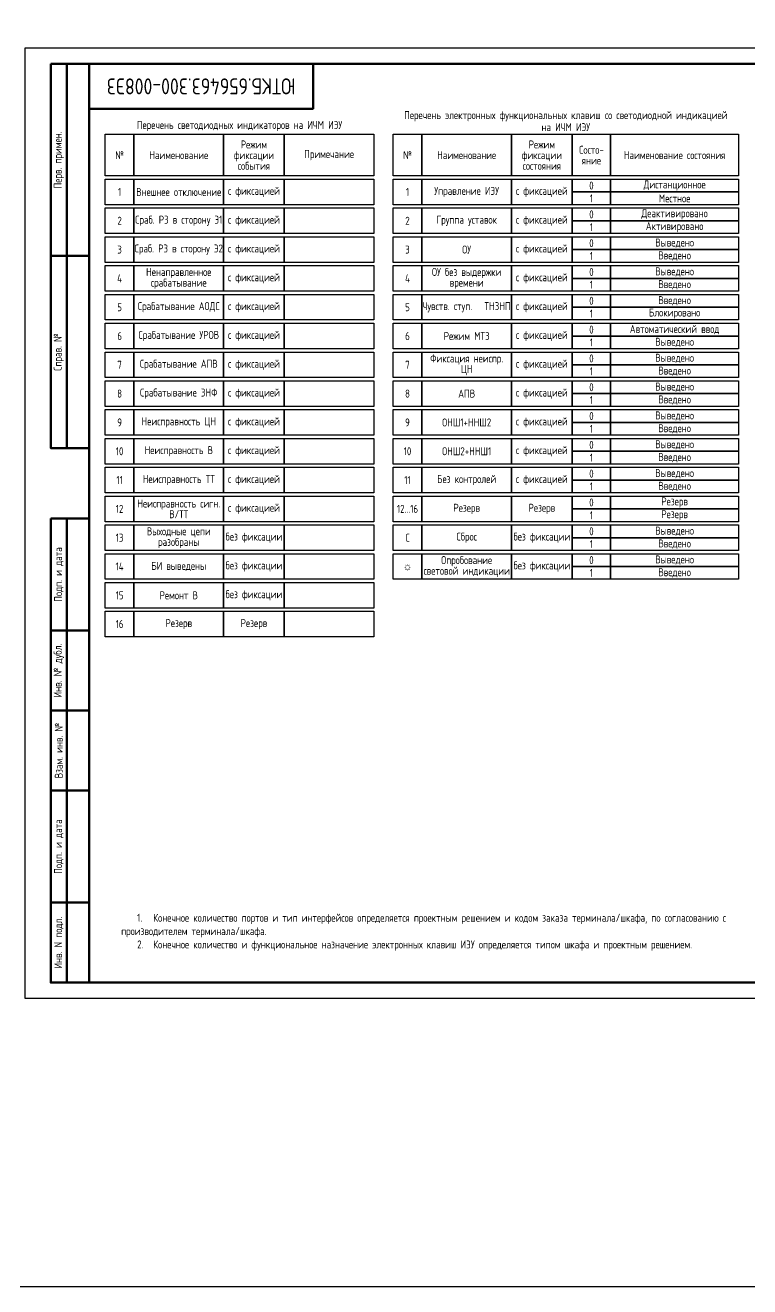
# Model space of a CAD drawing. Header units: millimetres. Extents: x -774 to 2891, y -90 to 618.
# Drawn here: x 0 to 226.5, y -90 to 304.1 of the extents above; entities that cross this region are included whole.
import ezdxf

# ---------------------------------------------------------------- set-up
doc = ezdxf.new("R2010")
doc.units = ezdxf.units.MM
doc.styles.add('Gost_type_A', font='GOST_0.TTF')

# ---------------------------------------------------------------- blocks, each defined once
blk = doc.blocks.new('Штамп угловой верхний')
at = {"lineweight": 50}
blk.add_lwpolyline([(0, 0), (70, 0), (70, -14), (0, -14)], close=True, dxfattribs=at)
blk = doc.blocks.new('Формат_А3')
blk.add_lwpolyline([(-420, 297), (0, 297), (0, 0), (-420, 0)], close=True)
at = {"lineweight": 50}
blk.add_lwpolyline([(-400, 292), (-5, 292), (-5, 5), (-400, 5)], close=True, dxfattribs=at)
blk = doc.blocks.new('Штамп левый верхний')
at = {"lineweight": 50}
for points in [[(-12, 0), (-7, 0), (-7, -60), (-12, -60)], [(-7, 0), (0, 0), (0, -60), (-7, -60)], [(-12, -60), (-7, -60), (-7, -120), (-12, -120)], [(-7, -60), (0, -60), (0, -120), (-7, -120)]]:
    blk.add_lwpolyline(points, close=True, dxfattribs=at)
at = {"char_height": 2.5, "width": 60, "attachment_point": 5, "rotation": 90, "style": 'Gost_type_A'}
for s, insert in [('Перв. примен.', (-9.5, -30)), ('Справ. №', (-9.5, -90))]:
    blk.add_mtext(s, dxfattribs=dict(at, insert=insert))
blk = doc.blocks.new('Штамп левый нижний')
at = {"lineweight": 50}
for points in [[(-12, 145), (-7, 145), (-7, 110), (-12, 110)], [(-7, 145), (0, 145), (0, 110), (-7, 110)], [(-12, 110), (-7, 110), (-7, 85), (-12, 85)], [(-7, 110), (0, 110), (0, 85), (-7, 85)], [(-12, 85), (-7, 85), (-7, 60), (-12, 60)], [(-7, 85), (0, 85), (0, 60), (-7, 60)], [(-12, 60), (-7, 60), (-7, 25), (-12, 25)], [(-7, 60), (0, 60), (0, 25), (-7, 25)], [(-12, 25), (-7, 25), (-7, 0), (-12, 0)], [(-7, 25), (0, 25), (0, 0), (-7, 0)]]:
    blk.add_lwpolyline(points, close=True, dxfattribs=at)
at = {"char_height": 2.5, "attachment_point": 5, "rotation": 90, "style": 'Gost_type_A'}
for s, insert, width in [('Подп. и дата', (-9.5, 127.5), 35), ('Инв. № дубл.', (-9.5, 97.5), 25), ('Взам. инв. №', (-9.5, 72.5), 25), ('Подп. и дата', (-9.5, 42.5), 35), ('Инв. N подл.', (-9.5, 12.5), 25)]:
    blk.add_mtext(s, dxfattribs=dict(at, insert=insert, width=width))

msp = doc.modelspace()

# ---------------------------------------------------------------- linework, layer by layer
for points in [[(-774, 618), (2891, 618), (2891, -90), (-774, -90)], [(25, 270), (34, 270), (34, 257), (25, 257)], [(34, 270), (62, 270), (62, 257), (34, 257)], [(62, 270), (81, 270), (81, 257), (62, 257)], [(81, 270), (109, 270), (109, 257), (81, 257)], [(115, 270), (124, 270), (124, 257), (115, 257)], [(124, 270), (152, 270), (152, 257), (124, 257)], [(152, 270), (171, 270), (171, 257), (152, 257)], [(171, 270), (183, 270), (183, 257), (171, 257)], [(183, 270), (223, 270), (223, 257), (183, 257)], [(25, 256), (34, 256), (34, 248), (25, 248)], [(34, 256), (62, 256), (62, 248), (34, 248)], [(62, 256), (81, 256), (81, 248), (62, 248)], [(81, 256), (109, 256), (109, 248), (81, 248)], [(115, 256), (124, 256), (124, 248), (115, 248)], [(124, 256), (152, 256), (152, 248), (124, 248)], [(152, 256), (171, 256), (171, 248), (152, 248)], [(171, 256), (183, 256), (183, 252), (171, 252)], [(183, 256), (223, 256), (223, 252), (183, 252)], [(171, 252), (183, 252), (183, 248), (171, 248)], [(183, 252), (223, 252), (223, 248), (183, 248)], [(25, 247), (34, 247), (34, 239), (25, 239)], [(34, 247), (62, 247), (62, 239), (34, 239)], [(62, 247), (81, 247), (81, 239), (62, 239)], [(81, 247), (109, 247), (109, 239), (81, 239)], [(115, 247), (124, 247), (124, 239), (115, 239)], [(124, 247), (152, 247), (152, 239), (124, 239)], [(152, 247), (171, 247), (171, 239), (152, 239)], [(171, 247), (183, 247), (183, 243), (171, 243)], [(183, 247), (223, 247), (223, 243), (183, 243)], [(171, 243), (183, 243), (183, 239), (171, 239)], [(183, 243), (223, 243), (223, 239), (183, 239)], [(25, 238), (34, 238), (34, 230), (25, 230)], [(34, 238), (62, 238), (62, 230), (34, 230)], [(62, 238), (81, 238), (81, 230), (62, 230)], [(81, 238), (109, 238), (109, 230), (81, 230)], [(115, 238), (124, 238), (124, 230), (115, 230)], [(124, 238), (152, 238), (152, 230), (124, 230)], [(152, 238), (171, 238), (171, 230), (152, 230)], [(171, 238), (183, 238), (183, 234), (171, 234)], [(183, 238), (223, 238), (223, 234), (183, 234)], [(171, 234), (183, 234), (183, 230), (171, 230)], [(183, 234), (223, 234), (223, 230), (183, 230)], [(25, 229), (34, 229), (34, 221), (25, 221)], [(34, 229), (62, 229), (62, 221), (34, 221)], [(62, 229), (81, 229), (81, 221), (62, 221)], [(81, 229), (109, 229), (109, 221), (81, 221)], [(115, 229), (124, 229), (124, 221), (115, 221)], [(124, 229), (152, 229), (152, 221), (124, 221)], [(152, 229), (171, 229), (171, 221), (152, 221)], [(171, 229), (183, 229), (183, 225), (171, 225)], [(183, 229), (223, 229), (223, 225), (183, 225)], [(171, 225), (183, 225), (183, 221), (171, 221)], [(183, 225), (223, 225), (223, 221), (183, 221)], [(25, 220), (34, 220), (34, 212), (25, 212)], [(34, 220), (62, 220), (62, 212), (34, 212)], [(62, 220), (81, 220), (81, 212), (62, 212)], [(81, 220), (109, 220), (109, 212), (81, 212)], [(115, 220), (124, 220), (124, 212), (115, 212)], [(124, 220), (152, 220), (152, 212), (124, 212)], [(152, 220), (171, 220), (171, 212), (152, 212)], [(171, 220), (183, 220), (183, 216), (171, 216)], [(183, 220), (223, 220), (223, 216), (183, 216)], [(171, 216), (183, 216), (183, 212), (171, 212)], [(183, 216), (223, 216), (223, 212), (183, 212)], [(25, 211), (34, 211), (34, 203), (25, 203)], [(34, 211), (62, 211), (62, 203), (34, 203)], [(62, 211), (81, 211), (81, 203), (62, 203)], [(81, 211), (109, 211), (109, 203), (81, 203)], [(115, 211), (124, 211), (124, 203), (115, 203)], [(124, 211), (152, 211), (152, 203), (124, 203)], [(152, 211), (171, 211), (171, 203), (152, 203)], [(171, 211), (183, 211), (183, 207), (171, 207)], [(183, 211), (223, 211), (223, 207), (183, 207)], [(171, 207), (183, 207), (183, 203), (171, 203)], [(183, 207), (223, 207), (223, 203), (183, 203)], [(25, 202), (34, 202), (34, 194), (25, 194)], [(34, 202), (62, 202), (62, 194), (34, 194)], [(62, 202), (81, 202), (81, 194), (62, 194)], [(81, 202), (109, 202), (109, 194), (81, 194)], [(115, 202), (124, 202), (124, 194), (115, 194)], [(124, 202), (152, 202), (152, 194), (124, 194)], [(152, 202), (171, 202), (171, 194), (152, 194)], [(171, 202), (183, 202), (183, 198), (171, 198)], [(183, 202), (223, 202), (223, 198), (183, 198)], [(171, 198), (183, 198), (183, 194), (171, 194)], [(183, 198), (223, 198), (223, 194), (183, 194)], [(25, 193), (34, 193), (34, 185), (25, 185)], [(34, 193), (62, 193), (62, 185), (34, 185)], [(62, 193), (81, 193), (81, 185), (62, 185)], [(81, 193), (109, 193), (109, 185), (81, 185)], [(115, 193), (124, 193), (124, 185), (115, 185)], [(124, 193), (152, 193), (152, 185), (124, 185)], [(152, 193), (171, 193), (171, 185), (152, 185)], [(171, 193), (183, 193), (183, 189), (171, 189)], [(183, 193), (223, 193), (223, 189), (183, 189)], [(171, 189), (183, 189), (183, 185), (171, 185)], [(183, 189), (223, 189), (223, 185), (183, 185)], [(25, 184), (34, 184), (34, 176), (25, 176)], [(34, 184), (62, 184), (62, 176), (34, 176)], [(62, 184), (81, 184), (81, 176), (62, 176)], [(81, 184), (109, 184), (109, 176), (81, 176)], [(115, 184), (124, 184), (124, 176), (115, 176)], [(124, 184), (152, 184), (152, 176), (124, 176)], [(152, 184), (171, 184), (171, 176), (152, 176)], [(171, 184), (183, 184), (183, 180), (171, 180)], [(183, 184), (223, 184), (223, 180), (183, 180)], [(171, 180), (183, 180), (183, 176), (171, 176)], [(183, 180), (223, 180), (223, 176), (183, 176)], [(25, 175), (34, 175), (34, 167), (25, 167)], [(34, 175), (62, 175), (62, 167), (34, 167)], [(62, 175), (81, 175), (81, 167), (62, 167)], [(81, 175), (109, 175), (109, 167), (81, 167)], [(115, 175), (124, 175), (124, 167), (115, 167)], [(124, 175), (152, 175), (152, 167), (124, 167)], [(152, 175), (171, 175), (171, 167), (152, 167)], [(171, 175), (183, 175), (183, 171), (171, 171)], [(183, 175), (223, 175), (223, 171), (183, 171)], [(171, 171), (183, 171), (183, 167), (171, 167)], [(183, 171), (223, 171), (223, 167), (183, 167)], [(25, 166), (34, 166), (34, 158), (25, 158)], [(34, 166), (62, 166), (62, 158), (34, 158)], [(62, 166), (81, 166), (81, 158), (62, 158)], [(81, 166), (109, 166), (109, 158), (81, 158)], [(115, 166), (124, 166), (124, 158), (115, 158)], [(124, 166), (152, 166), (152, 158), (124, 158)], [(152, 166), (171, 166), (171, 158), (152, 158)], [(171, 166), (183, 166), (183, 162), (171, 162)], [(183, 166), (223, 166), (223, 162), (183, 162)], [(171, 162), (183, 162), (183, 158), (171, 158)], [(183, 162), (223, 162), (223, 158), (183, 158)], [(25, 157), (34, 157), (34, 149), (25, 149)], [(34, 157), (62, 157), (62, 149), (34, 149)], [(62, 157), (81, 157), (81, 149), (62, 149)], [(81, 157), (109, 157), (109, 149), (81, 149)], [(115, 157), (124, 157), (124, 149), (115, 149)], [(124, 157), (152, 157), (152, 149), (124, 149)], [(152, 157), (171, 157), (171, 149), (152, 149)], [(171, 157), (183, 157), (183, 153), (171, 153)], [(183, 157), (223, 157), (223, 153), (183, 153)], [(171, 153), (183, 153), (183, 149), (171, 149)], [(183, 153), (223, 153), (223, 149), (183, 149)], [(25, 148), (34, 148), (34, 140), (25, 140)], [(34, 148), (62, 148), (62, 140), (34, 140)], [(62, 148), (81, 148), (81, 140), (62, 140)], [(81, 148), (109, 148), (109, 140), (81, 140)], [(115, 148), (124, 148), (124, 140), (115, 140)], [(124, 148), (152, 148), (152, 140), (124, 140)], [(152, 148), (171, 148), (171, 140), (152, 140)], [(171, 148), (183, 148), (183, 144), (171, 144)], [(183, 148), (223, 148), (223, 144), (183, 144)], [(171, 144), (183, 144), (183, 140), (171, 140)], [(183, 144), (223, 144), (223, 140), (183, 140)], [(25, 139), (34, 139), (34, 131), (25, 131)], [(34, 139), (62, 139), (62, 131), (34, 131)], [(62, 139), (81, 139), (81, 131), (62, 131)], [(81, 139), (109, 139), (109, 131), (81, 131)], [(115, 139), (124, 139), (124, 131), (115, 131)], [(124, 139), (152, 139), (152, 131), (124, 131)], [(152, 139), (171, 139), (171, 131), (152, 131)], [(171, 139), (183, 139), (183, 135), (171, 135)], [(183, 139), (223, 139), (223, 135), (183, 135)], [(171, 135), (183, 135), (183, 131), (171, 131)], [(183, 135), (223, 135), (223, 131), (183, 131)], [(25, 130), (34, 130), (34, 122), (25, 122)], [(34, 130), (62, 130), (62, 122), (34, 122)], [(62, 130), (81, 130), (81, 122), (62, 122)], [(81, 130), (109, 130), (109, 122), (81, 122)], [(25, 121), (34, 121), (34, 113), (25, 113)], [(34, 121), (62, 121), (62, 113), (34, 113)], [(62, 121), (81, 121), (81, 113), (62, 113)], [(81, 121), (109, 121), (109, 113), (81, 113)]]:
    msp.add_lwpolyline(points, close=True)

# ---------------------------------------------------------------- block references
for name, p in [('Формат_А3', (420, 0)), ('Штамп левый верхний', (20, 292)), ('Штамп угловой верхний', (20, 292)), ('Штамп левый нижний', (20, 5))]:
    msp.add_blockref(name, p)

# ---------------------------------------------------------------- texts
at = {"insert": (55, 285), "char_height": 5, "width": 70, "attachment_point": 5, "rotation": 180, "style": 'Gost_type_A'}
msp.add_mtext('ЮТКБ.656463.300-008Э3', dxfattribs=at)
at = {"char_height": 2.5, "style": 'Gost_type_A'}
for s, insert, width, attachment_point, line_spacing_factor in [('Перечень электронных функциональных клавиш со светодиодной индикацией\\Pна ИЧМ ИЭУ', (169, 271), 108, 8, 0.9), ('Перечень светодиодных индикаторов на ИЧМ ИЭУ', (67, 271), 84, 8, 0.9), ('Режим\\Pфиксации события', (71.5, 263.5), 19, 5, 0.8), ('Режим\\Pфиксации состояния', (161.5, 263.5), 19, 5, 0.8), ('№ ', (29.5, 263.5), 9, 5, 0.8), ('Наименование ', (48, 263.5), 28, 5, 0.8), ('Примечание', (95, 263.5), 28, 5, 0.8), ('№ ', (119.5, 263.5), 9, 5, 0.8), ('Наименование ', (138, 263.5), 28, 5, 0.8), ('Состо- яние', (177, 263.5), 12, 5, 0.8), ('Наименование состояния ', (203, 263.5), 40, 5, 0.8), ('1', (29.5, 252), 9, 5, 0.8), ('Внешнее отключение ', (48, 252), 28, 5, 0.8), ('с фиксацией', (71.5, 252), 19, 5, 0.8), ('1', (119.5, 252), 9, 5, 0.8), ('Управление ИЭУ', (138, 252), 28, 5, 0.8), ('с фиксацией', (161.5, 252), 19, 5, 0.8), ('0', (177, 254), 12, 5, 0.8), ('Дистанционное', (203, 254), 40, 5, 0.8), ('1', (177, 250), 12, 5, 0.8), ('Местное', (203, 250), 40, 5, 0.8), ('Сраб. РЗ в сторону Э1 ', (48, 243), 28, 5, 0.8), ('с фиксацией', (71.5, 243), 19, 5, 0.8), ('Группа уставок', (138, 243), 28, 5, 0.8), ('с фиксацией', (161.5, 243), 19, 5, 0.8), ('0', (177, 245), 12, 5, 0.8), ('Деактивировано', (203, 245), 40, 5, 0.8), ('2', (29.5, 243), 9, 5, 0.8), ('2', (119.5, 243), 9, 5, 0.8), ('1', (177, 241), 12, 5, 0.8), ('Активировано', (203, 241), 40, 5, 0.8), ('0', (177, 236), 12, 5, 0.8), ('Выведено', (203, 236), 40, 5, 0.8), ('3', (29.5, 234), 9, 5, 0.8), ('Сраб. РЗ в сторону Э2', (48, 234), 28, 5, 0.8), ('с фиксацией', (71.5, 234), 19, 5, 0.8), ('3', (119.5, 234), 9, 5, 0.8), ('ОУ', (138, 234), 28, 5, 0.8), ('с фиксацией', (161.5, 234), 19, 5, 0.8), ('1', (177, 232), 12, 5, 0.8), ('Введено', (203, 232), 40, 5, 0.8), ('4', (29.5, 225), 9, 5, 0.8), ('Ненаправленное срабатывание ', (48, 225), 28, 5, 0.8), ('с фиксацией', (71.5, 225), 19, 5, 0.8), ('4', (119.5, 225), 9, 5, 0.8), ('ОУ без выдержки времени ', (138, 225), 28, 5, 0.8), ('с фиксацией', (161.5, 225), 19, 5, 0.8), ('0', (177, 227), 12, 5, 0.8), ('Выведено', (203, 227), 40, 5, 0.8), ('1', (177, 223), 12, 5, 0.8), ('Введено', (203, 223), 40, 5, 0.8), ('5', (29.5, 216), 9, 5, 0.8), ('Срабатывание АОДС ', (48, 216), 28, 5, 0.8), ('с фиксацией', (71.5, 216), 19, 5, 0.8), ('5', (119.5, 216), 9, 5, 0.8), ('Чувств. ступ.   ТНЗНП ', (138, 216), 28, 5, 0.8), ('с фиксацией', (161.5, 216), 19, 5, 0.8), ('0', (177, 218), 12, 5, 0.8), ('Введено', (203, 218), 40, 5, 0.8), ('1', (177, 214), 12, 5, 0.8), ('Блокировано', (203, 214), 40, 5, 0.8), ('0', (177, 209), 12, 5, 0.8), ('Автоматический ввод ', (203, 209), 40, 5, 0.8), ('6', (29.5, 207), 9, 5, 0.8), ('Срабатывание УРОВ ', (48, 207), 28, 5, 0.8), ('с фиксацией', (71.5, 207), 19, 5, 0.8), ('6', (119.5, 207), 9, 5, 0.8), ('Режим МТЗ ', (138, 207), 28, 5, 0.8), ('с фиксацией', (161.5, 207), 19, 5, 0.8), ('1', (177, 205), 12, 5, 0.8), ('Выведено ', (203, 205), 40, 5, 0.8), ('Фиксация неиспр. ЦН ', (138, 198), 26, 5, 0.8), ('0', (177, 200), 12, 5, 0.8), ('Выведено', (203, 200), 40, 5, 0.8), ('7', (29.5, 198), 9, 5, 0.8), ('Срабатывание АПВ ', (48, 198), 28, 5, 0.8), ('с фиксацией', (71.5, 198), 19, 5, 0.8), ('7', (119.5, 198), 9, 5, 0.8), ('с фиксацией', (161.5, 198), 19, 5, 0.8), ('1', (177, 196), 12, 5, 0.8), ('Введено', (203, 196), 40, 5, 0.8), ('8', (29.5, 189), 9, 5, 0.8), ('Срабатывание ЗНФ ', (48, 189), 28, 5, 0.8), ('с фиксацией', (71.5, 189), 19, 5, 0.8), ('8', (119.5, 189), 9, 5, 0.8), ('АПВ ', (138, 189), 28, 5, 0.8), ('с фиксацией', (161.5, 189), 19, 5, 0.8), ('0', (177, 191), 12, 5, 0.8), ('Выведено', (203, 191), 40, 5, 0.8), ('1', (177, 187), 12, 5, 0.8), ('Введено', (203, 187), 40, 5, 0.8), ('Неисправность ЦН ', (48, 180), 28, 5, 0.8), ('с фиксацией', (71.5, 180), 19, 5, 0.8), ('с фиксацией', (161.5, 180), 19, 5, 0.8), ('0', (177, 182), 12, 5, 0.8), ('Выведено', (203, 182), 40, 5, 0.8), ('9', (29.5, 180), 9, 5, 0.8), ('9', (119.5, 180), 9, 5, 0.8), ('ОНШ1+ННШ2 ', (138, 180), 28, 5, 0.8), ('1', (177, 178), 12, 5, 0.8), ('Введено', (203, 178), 40, 5, 0.8), ('0', (177, 173), 12, 5, 0.8), ('Выведено', (203, 173), 40, 5, 0.8), ('10', (29.5, 171), 9, 5, 0.8), ('Неисправность В', (48, 171), 26, 5, 0.8), ('с фиксацией', (71.5, 171), 19, 5, 0.8), ('10', (119.5, 171), 9, 5, 0.8), ('ОНШ2+ННШ1 ', (138, 171), 28, 5, 0.8), ('с фиксацией', (161.5, 171), 19, 5, 0.8), ('1', (177, 169), 12, 5, 0.8), ('Введено', (203, 169), 40, 5, 0.8), ('11', (29.5, 162), 9, 5, 0.8), ('Неисправность ТТ ', (48, 162), 26, 5, 0.8), ('с фиксацией', (71.5, 162), 19, 5, 0.8), ('11', (119.5, 162), 9, 5, 0.8), ('Без контролей ', (138, 162), 28, 5, 0.8), ('с фиксацией', (161.5, 162), 19, 5, 0.8), ('0', (177, 164), 12, 5, 0.8), ('Выведено', (203, 164), 40, 5, 0.8), ('1', (177, 160), 12, 5, 0.8), ('Введено', (203, 160), 40, 5, 0.8), ('12', (29.5, 153), 9, 5, 0.8), ('Неисправность сигн. В/ТТ ', (48, 153), 26, 5, 0.8), ('с фиксацией', (71.5, 153), 19, 5, 0.8), ('12...16', (119.5, 153), 9, 5, 0.8), ('Резерв', (138, 153), 28, 5, 0.8), ('Резерв', (161.5, 153), 19, 5, 0.8), ('0', (177, 155), 12, 5, 0.8), ('Резерв', (203, 155), 40, 5, 0.8), ('1', (177, 151), 12, 5, 0.8), ('Резерв', (203, 151), 40, 5, 0.8), ('Выходные цепи разобраны ', (48, 144), 26, 5, 0.8), ('0', (177, 146), 12, 5, 0.8), ('Выведено', (203, 146), 40, 5, 0.8), ('13', (29.5, 144), 9, 5, 0.8), ('без фиксации', (71.5, 144), 19, 5, 0.8), ('C', (119.5, 144), 9, 5, 0.8), ('Сброс', (138, 144), 28, 5, 0.8), ('без фиксации', (161.5, 144), 19, 5, 0.8), ('1', (177, 142), 12, 5, 0.8), ('Введено', (203, 142), 40, 5, 0.8), ('Опробование световой индикации', (138, 135), 28, 5, 0.8), ('0', (177, 137), 12, 5, 0.8), ('Выведено', (203, 137), 40, 5, 0.8), ('14', (29.5, 135), 9, 5, 0.8), ('БИ выведены ', (48, 135), 26, 5, 0.8), ('без фиксации', (71.5, 135), 19, 5, 0.8), ('☼', (119.5, 135), 9, 5, 0.8), ('без фиксации', (161.5, 135), 19, 5, 0.8), ('1', (177, 133), 12, 5, 0.8), ('Введено', (203, 133), 40, 5, 0.8), ('15', (29.5, 126), 9, 5, 0.8), ('Ремонт В ', (48, 126), 26, 5, 0.8), ('без фиксации', (71.5, 126), 19, 5, 0.8), ('16', (29.5, 117), 9, 5, 0.8), ('Резерв', (48, 117), 28, 5, 0.8), ('Резерв', (71.5, 117), 19, 5, 0.8)]:
    msp.add_mtext(s, dxfattribs=dict(at, insert=insert, width=width, attachment_point=attachment_point, line_spacing_factor=line_spacing_factor))
at = {"insert": (30, 15), "char_height": 2.5, "width": 190, "attachment_point": 7, "style": 'Gost_type_A'}
msp.add_mtext('\\A1;\\P\\P\\pxi2,t4;1.^IКонечное количество портов и тип интерфейсов определяется проектным решением и кодом заказа терминала/шкафа, по согласованию с производителем терминала/шкафа.\\P2.^IКонечное количество и функциональное назначение электронных клавиш ИЭУ определяется типом шкафа и проектным решением.', dxfattribs=at)

doc.saveas('drawing.dxf')
